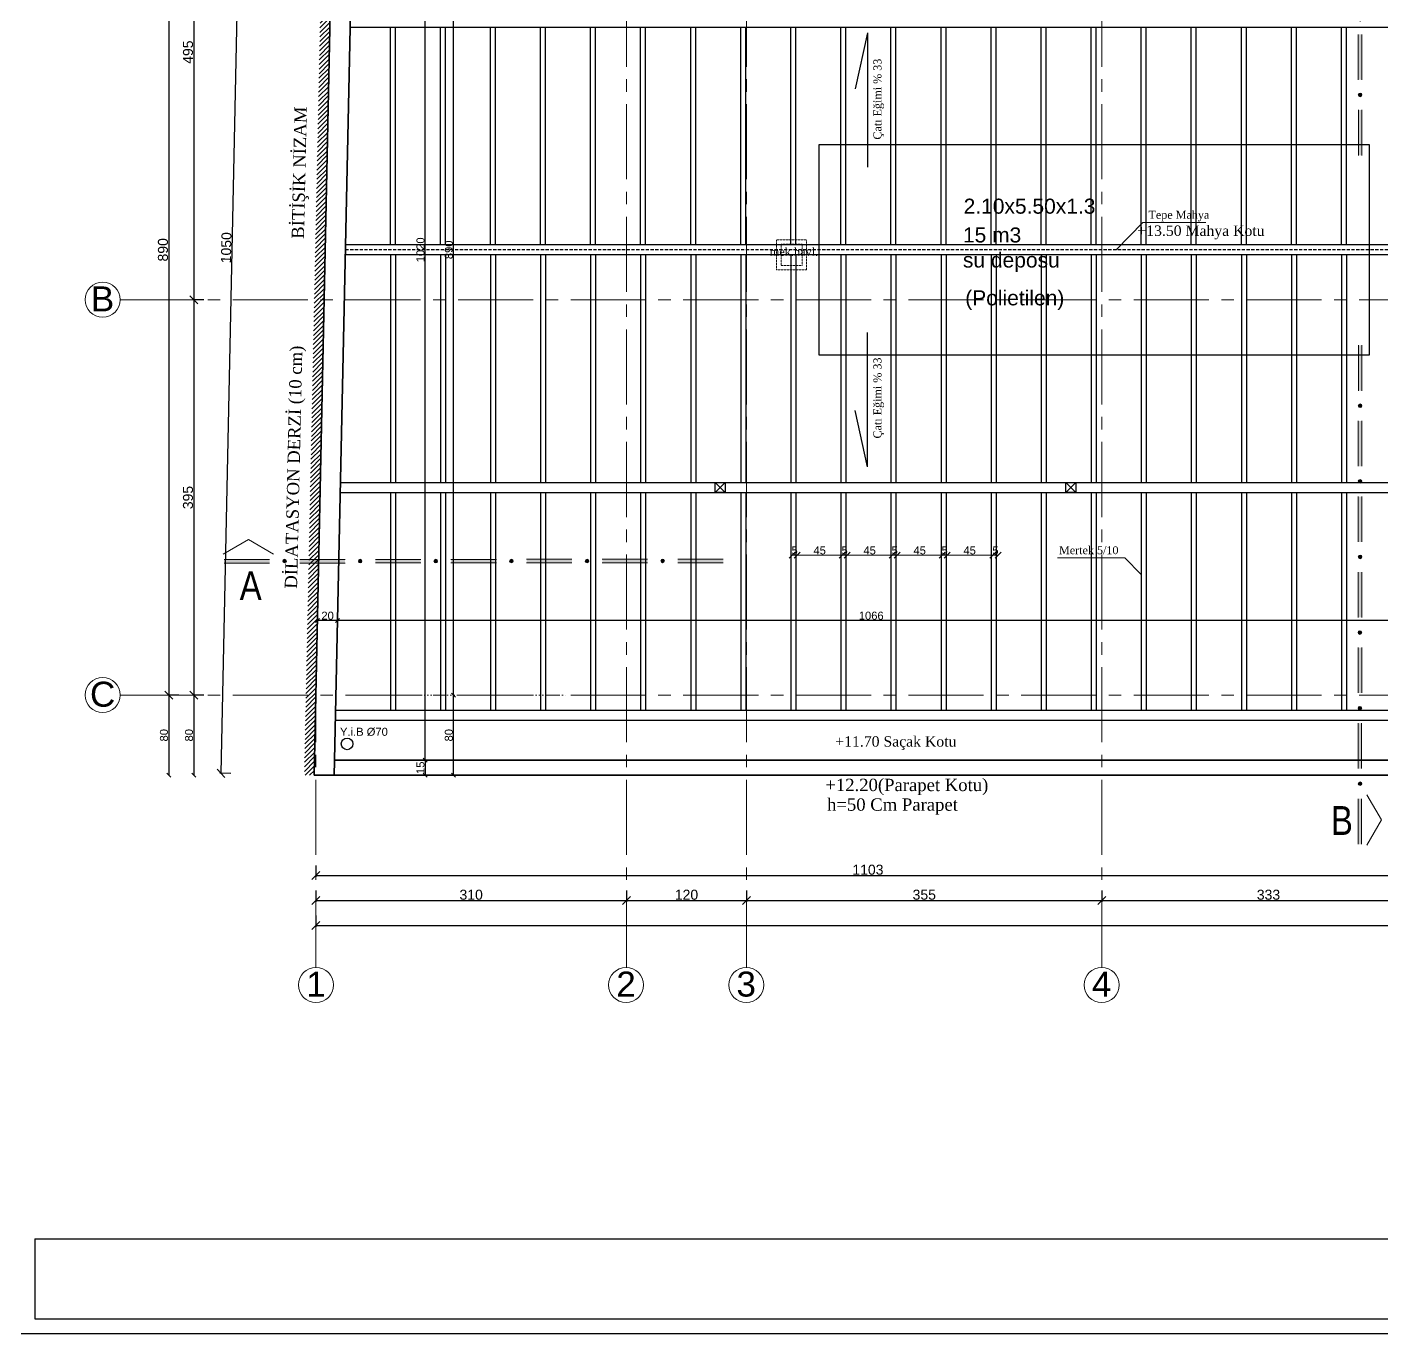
# Model space of a CAD drawing. Header units: centimetres. Extents: x 14449 to 53524, y -19051 to -10746.
# Drawn here: x 36394 to 37747, y -12946 to -11641 of the extents above; entities that cross this region are included whole.
import ezdxf

# ---------------------------------------------------------------- set-up
doc = ezdxf.new("R2010")
doc.units = ezdxf.units.CM
for name, pattern in [('CENTER2', [112.5, 75, -12.5, 12.5, -12.5]), ('DOT2', [3.175, 0, -3.175]), ('HIDDEN', [0.375, 0.25, -0.125]), ('HIDDEN2', [4.7625, 3.175, -1.5875]), ('IZDUSUM1', [20, 7.5, -5, 7.5, 0]), ('SEMBOL1', [260, 200, -15, 30, -15])]:
    doc.linetypes.add(name, pattern=pattern)
for name, color, linetype, lineweight in [('BALKON', 43, 'Continuous', 20), ('KOT_Pen_No__1', 7, 'Continuous', 18), ('P-AKS', 255, 'Continuous', 5), ('P-KİRİŞ', 130, 'DOT2', 5), ('P-ÖLÇÜ DIŞ', 245, 'Continuous', 9), ('P-ÖLÇÜ İÇ', 243, 'Continuous', 0), ('rtm-duv tugla', 22, 'Continuous', 35), ('rtm-izdusum-üst ince', 8, 'IZDUSUM1', 5), ('rtm-mhl-yazı-malzeme', 7, 'Continuous', 13), ('rtm-plan katmanı-03', 233, 'Continuous', 30), ('rtm-plan katmanı-04', 33, 'Continuous', 25), ('rtm-sembol balon baslik', 242, 'Continuous', 20), ('rtm-sembol kesit gör yazı', 7, 'Continuous', 20), ('rtm-sembol kot yazı', 7, 'Continuous', 20), ('rtm-sembol malzeme cizgisi', 242, 'Continuous', 20), ('rtm-sembol ok', 7, 'Continuous', 20), ('rtm-sıva', 252, 'Continuous', 15), ('YG KULLANMA SOĞUK SUYU', 140, 'Continuous', 30), ('YG SOĞUK SU ÇAP', 140, 'Continuous', 25)]:
    doc.layers.add(name, color=color, linetype=linetype, lineweight=lineweight)
doc.styles.add('arial_1_18', font='arial.ttf', dxfattribs={"height": 0.2})
doc.styles.add('BASLIK', font='ARIALN.TTF')
doc.styles.add('GENERATED_STYLE_1', font='arial.ttf')
doc.styles.get("Standard").update_dxf_attribs({"font": 'arial.ttf'})
doc.styles.add('times new roman_1_18', font='times.ttf', dxfattribs={"height": 0.2})
doc.styles.add('VAZ-OLCU', font='times.ttf', dxfattribs={"height": 60})
doc.styles.add('ölçü', font='times.ttf', dxfattribs={"height": 10})
doc.dimstyles.new('DIŞ ÖLÇÜ', dxfattribs={"dimtxt": 10, "dimasz": 8, "dimexe": 1.25, "dimexo": 0.625, "dimtad": 1, "dimdec": 0, "dimtxsty": 'Standard', "dimblk": 'OBLIQUE', "dimcen": 2.5, "dimse1": 1, "dimse2": 1, "dimclrd": 256, "dimclrt": 256, "dimadec": 0, "dimazin": 0, "dimtfac": 1, "dimtdec": 0, "dimtmove": 0, "dimatfit": 3, "dimldrblk": 'OBLIQUE', "dimfxl": 1, "dimarcsym": 0})
doc.dimstyles.new('İÇ ÖLÇÜ', dxfattribs={"dimtxt": 8, "dimasz": 4, "dimexe": 1.25, "dimexo": 0.625, "dimtad": 1, "dimdec": 0, "dimtxsty": 'Standard', "dimblk": 'OBLIQUE', "dimcen": 2.5, "dimse1": 1, "dimse2": 1, "dimclrd": 256, "dimclrt": 256, "dimadec": 0, "dimazin": 0, "dimtfac": 1, "dimtdec": 0, "dimtmove": 1, "dimatfit": 3, "dimldrblk": 'OBLIQUE', "dimfxl": 1, "dimarcsym": 0})

# ---------------------------------------------------------------- blocks, each defined once
blk = doc.blocks.new('YTUJ7U')
at = {"layer": 'P-AKS', "linetype": 'CENTER2'}
blk.add_line((26030.5, -9962.6), (26030.5, -9690.5), dxfattribs=at)
for points in [[(26340.6, -9962.6), (26340.6, -8554.5)], [(26460.6, -9962.6), (26460.6, -8554.5)], [(26815.6, -9962.6), (26815.6, -8554.5)], [(25834.9, -9295.5), (29322.6, -9295.5)], [(25834.9, -9690.5), (29322.6, -9690.5)]]:
    blk.add_lwpolyline(points, dxfattribs=at)
at = {"layer": 'P-AKS', "linetype": 'Continuous'}
for centre in [(25817.4, -9295.5), (25817.4, -9690.5), (26030.5, -9980.1), (26340.3, -9980.1), (26460.3, -9980.1), (26815.3, -9980.1)]:
    blk.add_circle(centre, 17.5, dxfattribs=at)
at = {"layer": 'P-AKS', "linetype": 'Continuous', "style": 'arial_1_18'}
for s, p in [('B', (25805.7, -9307.1)), ('C', (25804.8, -9702.1)), ('1', (26020.8, -9991.8)), ('2', (26330.5, -9991.7)), ('3', (26450.5, -9991.7)), ('4', (26805.5, -9991.7))]:
    blk.add_text(s, height=25, dxfattribs=at).set_placement(p)
blk = doc.blocks.new('KK')
at = {"layer": 'rtm-sembol balon baslik', "linetype": 'SEMBOL1'}
for p in [(41231.3, 7543.2), (41283.8, 7543.2)]:
    blk.add_line(p, (41257.6, 7558.4), dxfattribs=at)
at = {"layer": 'rtm-sembol balon baslik'}
for p, q in [((41279.6, 7537.7), (41232.3, 7537.7)), ((41279.6, 7534), (41232.3, 7534)), ((41358.2, 7537.7), (41311, 7537.7)), ((41358.2, 7534), (41311, 7534)), ((41436.9, 7537.8), (41389.7, 7537.8)), ((41436.9, 7534.1), (41389.7, 7534.1)), ((41515.6, 7537.8), (41468.3, 7537.8)), ((41515.6, 7534.1), (41468.3, 7534.1)), ((41594.2, 7537.9), (41547, 7537.9)), ((41594.2, 7534.3), (41547, 7534.3)), ((41672.9, 7537.9), (41625.7, 7537.9)), ((41672.9, 7534.3), (41625.7, 7534.3)), ((41751.6, 7538.1), (41704.3, 7538.1)), ((41751.6, 7534.4), (41704.3, 7534.4))]:
    blk.add_line(p, q, dxfattribs=at)
at = {"layer": 'rtm-sembol balon baslik', "const_width": 1.9}
for points in [[(41294.3, 7536.1, 1), (41296.2, 7536.1, 1)], [(41373, 7536, 1), (41374.9, 7536, 1)], [(41451.7, 7536, 1), (41453.6, 7536, 1)], [(41530.3, 7536.1, 1), (41532.2, 7536.1, 1)], [(41609, 7536.1, 1), (41610.9, 7536.1, 1)], [(41687.7, 7536.2, 1), (41689.6, 7536.2, 1)]]:
    blk.add_lwpolyline(points, format="xyb", close=True, dxfattribs=at)
at = {"layer": 'rtm-sembol balon baslik'}
for centre in [(41295.3, 7536.1), (41373.9, 7536), (41452.6, 7536), (41531.3, 7536.1), (41610, 7536.1), (41688.6, 7536.2)]:
    blk.add_circle(centre, 1.9, dxfattribs=at)
for points in [[(41232.3, 7537.7), (41232.3, 7534), (41279.6, 7537.7), (41279.6, 7534)], [(41311, 7537.7), (41311, 7534), (41358.2, 7537.7), (41358.2, 7534)], [(41389.7, 7537.8), (41389.7, 7534.1), (41436.9, 7537.8), (41436.9, 7534.1)], [(41468.3, 7537.8), (41468.3, 7534.1), (41515.6, 7537.8), (41515.6, 7534.1)], [(41547, 7537.9), (41547, 7534.3), (41594.2, 7537.9), (41594.2, 7534.3)], [(41625.7, 7537.9), (41625.7, 7534.3), (41672.9, 7537.9), (41672.9, 7534.3)], [(41704.3, 7538.1), (41704.3, 7534.4), (41751.6, 7538.1), (41751.6, 7534.4)]]:
    blk.add_trace(points, dxfattribs=at)
blk = doc.blocks.new('_Oblique')
at = {"color": 0, "linetype": 'ByBlock', "lineweight": -2}
blk.add_line((-0.5, -0.5), (0.5, 0.5), dxfattribs=at)
blk = doc.blocks.new('*D4242')
at = {"layer": 'Defpoints', "color": 0, "transparency": 16777216}
for p in [(36574, -11418.1), (36560, -11913.1), (36574, -11913.1)]:
    blk.add_point(p, dxfattribs=at)
at = {"layer": 'P-ÖLÇÜ DIŞ', "color": 0, "lineweight": -2, "transparency": 16777216}
for p, q in [((36570, -11418.1), (36558.8, -11418.1)), ((36570, -11913.1), (36558.8, -11913.1))]:
    blk.add_line(p, q, dxfattribs=at)
at = {"layer": 'P-ÖLÇÜ DIŞ', "lineweight": -2, "transparency": 16777216}
blk.add_line((36560, -11418.1), (36560, -11913.1), dxfattribs=at)
at = {"layer": 'P-ÖLÇÜ DIŞ', "lineweight": -2, "transparency": 16777216, "xscale": 8, "yscale": 8, "zscale": 8}
for p, rotation in [((36560, -11418.1), 90), ((36560, -11913.1), 270)]:
    blk.add_blockref('_Oblique', p, dxfattribs=dict(at, rotation=rotation))
at = {"layer": 'P-ÖLÇÜ DIŞ', "transparency": 16777216, "insert": (36554.3, -11665.6), "char_height": 10, "attachment_point": 5, "rotation": 90}
blk.add_mtext('495', dxfattribs=at)
blk = doc.blocks.new('*D4243')
at = {"layer": 'Defpoints', "color": 0, "transparency": 16777216}
for p in [(36574, -11913.1), (36560, -12308.1), (36573.7, -12308.1)]:
    blk.add_point(p, dxfattribs=at)
at = {"layer": 'P-ÖLÇÜ DIŞ', "color": 0, "lineweight": -2, "transparency": 16777216}
for p, q in [((36570, -11913.1), (36558.8, -11913.1)), ((36570, -12308.1), (36558.8, -12308.1))]:
    blk.add_line(p, q, dxfattribs=at)
at = {"layer": 'P-ÖLÇÜ DIŞ', "lineweight": -2, "transparency": 16777216}
blk.add_line((36560, -11913.1), (36560, -12308.1), dxfattribs=at)
at = {"layer": 'P-ÖLÇÜ DIŞ', "lineweight": -2, "transparency": 16777216, "xscale": 8, "yscale": 8, "zscale": 8}
for p, rotation in [((36560, -11913.1), 90), ((36560, -12308.1), 270)]:
    blk.add_blockref('_Oblique', p, dxfattribs=dict(at, rotation=rotation))
at = {"layer": 'P-ÖLÇÜ DIŞ', "transparency": 16777216, "insert": (36554.3, -12110.6), "char_height": 10, "attachment_point": 5, "rotation": 90}
blk.add_mtext('395', dxfattribs=at)
blk = doc.blocks.new('*D4244')
at = {"layer": 'Defpoints', "color": 0, "transparency": 16777216}
for p in [(36549, -11418.1), (36535, -12308.1), (36549, -12308.1)]:
    blk.add_point(p, dxfattribs=at)
at = {"layer": 'P-ÖLÇÜ DIŞ', "color": 0, "lineweight": -2, "transparency": 16777216}
for p, q in [((36545, -11418.1), (36533.8, -11418.1)), ((36545, -12308.1), (36533.8, -12308.1))]:
    blk.add_line(p, q, dxfattribs=at)
at = {"layer": 'P-ÖLÇÜ DIŞ', "lineweight": -2, "transparency": 16777216}
blk.add_line((36535, -11418.1), (36535, -12308.1), dxfattribs=at)
at = {"layer": 'P-ÖLÇÜ DIŞ', "lineweight": -2, "transparency": 16777216, "xscale": 8, "yscale": 8, "zscale": 8}
for p, rotation in [((36535, -11418.1), 90), ((36535, -12308.1), 270)]:
    blk.add_blockref('_Oblique', p, dxfattribs=dict(at, rotation=rotation))
at = {"layer": 'P-ÖLÇÜ DIŞ', "transparency": 16777216, "insert": (36529.3, -11863.1), "char_height": 10, "attachment_point": 5, "rotation": 90}
blk.add_mtext('890', dxfattribs=at)
blk = doc.blocks.new('*D4245')
at = {"layer": 'Defpoints', "color": 0, "transparency": 16777216}
for p in [(36629.8, -11336.5), (36587.2, -12386.1), (36607.7, -12386.5)]:
    blk.add_point(p, dxfattribs=at)
at = {"layer": 'P-ÖLÇÜ DIŞ', "lineweight": -2, "transparency": 16777216}
blk.add_line((36609.3, -11336.1), (36587.2, -12386.1), dxfattribs=at)
at = {"layer": 'P-ÖLÇÜ DIŞ', "color": 0, "lineweight": -2, "transparency": 16777216}
for p, q in [((36619.3, -11336.3), (36608.1, -11336.1)), ((36597.2, -12386.3), (36586, -12386.1))]:
    blk.add_line(p, q, dxfattribs=at)
at = {"layer": 'P-ÖLÇÜ DIŞ', "lineweight": -2, "transparency": 16777216, "xscale": 8, "yscale": 8, "zscale": 8}
for p, rotation in [((36609.3, -11336.1), 88.79488001630551), ((36587.2, -12386.1), 268.7948800163055)]:
    blk.add_blockref('_Oblique', p, dxfattribs=dict(at, rotation=rotation))
at = {"layer": 'P-ÖLÇÜ DIŞ', "transparency": 16777216, "insert": (36592.5, -11861), "char_height": 10, "attachment_point": 5, "rotation": 88.7949}
blk.add_mtext('1050', dxfattribs=at)
blk = doc.blocks.new('*D4260')
at = {"layer": 'Defpoints', "color": 0, "transparency": 16777216}
for p in [(36682.1, -12501), (36992.2, -12501), (36992.2, -12513.2)]:
    blk.add_point(p, dxfattribs=at)
at = {"layer": 'P-ÖLÇÜ DIŞ', "color": 0, "lineweight": -2, "transparency": 16777216}
for p, q in [((36682.1, -12503.2), (36682.1, -12514.5)), ((36992.2, -12503.2), (36992.2, -12514.5))]:
    blk.add_line(p, q, dxfattribs=at)
at = {"layer": 'P-ÖLÇÜ DIŞ', "lineweight": -2, "transparency": 16777216}
blk.add_line((36682.1, -12513.2), (36992.2, -12513.2), dxfattribs=at)
at = {"layer": 'P-ÖLÇÜ DIŞ', "lineweight": -2, "transparency": 16777216, "xscale": 8, "yscale": 8, "zscale": 8, "rotation": 180}
blk.add_blockref('_Oblique', (36682.1, -12513.2), dxfattribs=at)
at = {"layer": 'P-ÖLÇÜ DIŞ', "lineweight": -2, "transparency": 16777216, "xscale": 8, "yscale": 8, "zscale": 8}
blk.add_blockref('_Oblique', (36992.2, -12513.2), dxfattribs=at)
at = {"layer": 'P-ÖLÇÜ DIŞ', "transparency": 16777216, "insert": (36837.1, -12507.5), "char_height": 10, "attachment_point": 5}
blk.add_mtext('310', dxfattribs=at)
blk = doc.blocks.new('*D4261')
at = {"layer": 'Defpoints', "color": 0, "transparency": 16777216}
for p in [(36682.1, -12526), (39768.7, -12526), (39768.7, -12538.2)]:
    blk.add_point(p, dxfattribs=at)
at = {"layer": 'P-ÖLÇÜ DIŞ', "color": 0, "lineweight": -2, "transparency": 16777216}
for p, q in [((36682.1, -12528.2), (36682.1, -12539.5)), ((39768.7, -12528.2), (39768.7, -12539.5))]:
    blk.add_line(p, q, dxfattribs=at)
at = {"layer": 'P-ÖLÇÜ DIŞ', "lineweight": -2, "transparency": 16777216}
blk.add_line((36682.1, -12538.2), (39768.7, -12538.2), dxfattribs=at)
at = {"layer": 'P-ÖLÇÜ DIŞ', "lineweight": -2, "transparency": 16777216, "xscale": 8, "yscale": 8, "zscale": 8, "rotation": 180}
blk.add_blockref('_Oblique', (36682.1, -12538.2), dxfattribs=at)
at = {"layer": 'P-ÖLÇÜ DIŞ', "lineweight": -2, "transparency": 16777216, "xscale": 8, "yscale": 8, "zscale": 8}
blk.add_blockref('_Oblique', (39768.7, -12538.2), dxfattribs=at)
at = {"layer": 'P-ÖLÇÜ DIŞ', "transparency": 16777216, "insert": (38225.4, -12532.5), "char_height": 10, "attachment_point": 5}
blk.add_mtext('3087', dxfattribs=at)
blk = doc.blocks.new('*D4262')
at = {"layer": 'Defpoints', "color": 0, "transparency": 16777216}
for p in [(36992.2, -12501), (37112.2, -12501), (37112.2, -12513.2)]:
    blk.add_point(p, dxfattribs=at)
at = {"layer": 'P-ÖLÇÜ DIŞ', "color": 0, "lineweight": -2, "transparency": 16777216}
for p, q in [((36992.2, -12503.2), (36992.2, -12514.5)), ((37112.2, -12503.2), (37112.2, -12514.5))]:
    blk.add_line(p, q, dxfattribs=at)
at = {"layer": 'P-ÖLÇÜ DIŞ', "lineweight": -2, "transparency": 16777216}
blk.add_line((36992.2, -12513.2), (37112.2, -12513.2), dxfattribs=at)
at = {"layer": 'P-ÖLÇÜ DIŞ', "lineweight": -2, "transparency": 16777216, "xscale": 8, "yscale": 8, "zscale": 8, "rotation": 180}
blk.add_blockref('_Oblique', (36992.2, -12513.2), dxfattribs=at)
at = {"layer": 'P-ÖLÇÜ DIŞ', "lineweight": -2, "transparency": 16777216, "xscale": 8, "yscale": 8, "zscale": 8}
blk.add_blockref('_Oblique', (37112.2, -12513.2), dxfattribs=at)
at = {"layer": 'P-ÖLÇÜ DIŞ', "transparency": 16777216, "insert": (37052.2, -12507.5), "char_height": 10, "attachment_point": 5}
blk.add_mtext('120', dxfattribs=at)
blk = doc.blocks.new('*D4263')
at = {"layer": 'Defpoints', "color": 0, "transparency": 16777216}
for p in [(37112.2, -12501), (37467.2, -12499), (37467.2, -12513.2)]:
    blk.add_point(p, dxfattribs=at)
at = {"layer": 'P-ÖLÇÜ DIŞ', "color": 0, "lineweight": -2, "transparency": 16777216}
for p, q in [((37112.2, -12503.2), (37112.2, -12514.5)), ((37467.2, -12503.2), (37467.2, -12514.5))]:
    blk.add_line(p, q, dxfattribs=at)
at = {"layer": 'P-ÖLÇÜ DIŞ', "lineweight": -2, "transparency": 16777216}
blk.add_line((37112.2, -12513.2), (37467.2, -12513.2), dxfattribs=at)
at = {"layer": 'P-ÖLÇÜ DIŞ', "lineweight": -2, "transparency": 16777216, "xscale": 8, "yscale": 8, "zscale": 8, "rotation": 180}
blk.add_blockref('_Oblique', (37112.2, -12513.2), dxfattribs=at)
at = {"layer": 'P-ÖLÇÜ DIŞ', "lineweight": -2, "transparency": 16777216, "xscale": 8, "yscale": 8, "zscale": 8}
blk.add_blockref('_Oblique', (37467.2, -12513.2), dxfattribs=at)
at = {"layer": 'P-ÖLÇÜ DIŞ', "transparency": 16777216, "insert": (37289.7, -12507.5), "char_height": 10, "attachment_point": 5}
blk.add_mtext('355', dxfattribs=at)
blk = doc.blocks.new('*D4264')
at = {"layer": 'Defpoints', "color": 0, "transparency": 16777216}
for p in [(37467.2, -12499), (37799.7, -12502), (37799.7, -12513.2)]:
    blk.add_point(p, dxfattribs=at)
at = {"layer": 'P-ÖLÇÜ DIŞ', "color": 0, "lineweight": -2, "transparency": 16777216}
for p, q in [((37467.2, -12503.2), (37467.2, -12514.5)), ((37799.7, -12503.2), (37799.7, -12514.5))]:
    blk.add_line(p, q, dxfattribs=at)
at = {"layer": 'P-ÖLÇÜ DIŞ', "lineweight": -2, "transparency": 16777216}
blk.add_line((37467.2, -12513.2), (37799.7, -12513.2), dxfattribs=at)
at = {"layer": 'P-ÖLÇÜ DIŞ', "lineweight": -2, "transparency": 16777216, "xscale": 8, "yscale": 8, "zscale": 8, "rotation": 180}
blk.add_blockref('_Oblique', (37467.2, -12513.2), dxfattribs=at)
at = {"layer": 'P-ÖLÇÜ DIŞ', "lineweight": -2, "transparency": 16777216, "xscale": 8, "yscale": 8, "zscale": 8}
blk.add_blockref('_Oblique', (37799.7, -12513.2), dxfattribs=at)
at = {"layer": 'P-ÖLÇÜ DIŞ', "transparency": 16777216, "insert": (37633.5, -12507.5), "char_height": 10, "attachment_point": 5}
blk.add_mtext('333', dxfattribs=at)
blk = doc.blocks.new('*D4273')
at = {"layer": 'Defpoints', "color": 0, "lineweight": 30, "transparency": 16777216}
for p in [(37784.7, -12388.1), (36682.1, -12476), (37784.7, -12488.2)]:
    blk.add_point(p, dxfattribs=at)
at = {"layer": 'P-ÖLÇÜ DIŞ', "color": 0, "lineweight": -2, "transparency": 16777216}
for p, q in [((36682.1, -12478.2), (36682.1, -12489.5)), ((37784.7, -12478.2), (37784.7, -12489.5))]:
    blk.add_line(p, q, dxfattribs=at)
at = {"layer": 'P-ÖLÇÜ DIŞ', "lineweight": -2, "transparency": 16777216}
blk.add_line((36682.1, -12488.2), (37784.7, -12488.2), dxfattribs=at)
at = {"layer": 'P-ÖLÇÜ DIŞ', "lineweight": -2, "transparency": 16777216, "xscale": 8, "yscale": 8, "zscale": 8, "rotation": 180}
blk.add_blockref('_Oblique', (36682.1, -12488.2), dxfattribs=at)
at = {"layer": 'P-ÖLÇÜ DIŞ', "lineweight": -2, "transparency": 16777216, "xscale": 8, "yscale": 8, "zscale": 8}
blk.add_blockref('_Oblique', (37784.7, -12488.2), dxfattribs=at)
at = {"layer": 'P-ÖLÇÜ DIŞ', "transparency": 16777216, "insert": (37233.4, -12482.5), "char_height": 10, "attachment_point": 5}
blk.add_mtext('1103', dxfattribs=at)
blk = doc.blocks.new('*D4280')
at = {"layer": 'Defpoints', "color": 0, "lineweight": 30, "transparency": 16777216}
for p in [(36573.7, -12308.1), (36560, -12388.1), (36573.5, -12388.1)]:
    blk.add_point(p, dxfattribs=at)
at = {"layer": 'P-ÖLÇÜ İÇ', "lineweight": -2, "transparency": 16777216}
blk.add_line((36560, -12308.1), (36560, -12388.1), dxfattribs=at)
at = {"layer": 'P-ÖLÇÜ İÇ', "lineweight": -2, "transparency": 16777216, "xscale": 4, "yscale": 4, "zscale": 4}
for p, rotation in [((36560, -12308.1), 90), ((36560, -12388.1), 270)]:
    blk.add_blockref('_Oblique', p, dxfattribs=dict(at, rotation=rotation))
at = {"layer": 'P-ÖLÇÜ İÇ', "transparency": 16777216, "insert": (36555.3, -12348.1), "char_height": 8, "attachment_point": 5, "rotation": 90}
blk.add_mtext('80', dxfattribs=at)
blk = doc.blocks.new('*D4281')
at = {"layer": 'Defpoints', "color": 0, "lineweight": 30, "transparency": 16777216}
for p in [(36548.7, -12308.1), (36535, -12388.1), (36548.5, -12388.1)]:
    blk.add_point(p, dxfattribs=at)
at = {"layer": 'P-ÖLÇÜ İÇ', "lineweight": -2, "transparency": 16777216}
blk.add_line((36535, -12308.1), (36535, -12388.1), dxfattribs=at)
at = {"layer": 'P-ÖLÇÜ İÇ', "lineweight": -2, "transparency": 16777216, "xscale": 4, "yscale": 4, "zscale": 4}
for p, rotation in [((36535, -12308.1), 90), ((36535, -12388.1), 270)]:
    blk.add_blockref('_Oblique', p, dxfattribs=dict(at, rotation=rotation))
at = {"layer": 'P-ÖLÇÜ İÇ', "transparency": 16777216, "insert": (36530.3, -12348.1), "char_height": 8, "attachment_point": 5, "rotation": 90}
blk.add_mtext('80', dxfattribs=at)
blk = doc.blocks.new('*D4651')
at = {"layer": 'Defpoints', "color": 0, "lineweight": 30, "transparency": 16777216}
for p in [(36791.2, -12373.1), (36791.2, -12388.1), (36791.2, -12388.1)]:
    blk.add_point(p, dxfattribs=at)
at = {"layer": 'P-ÖLÇÜ İÇ', "lineweight": -2, "transparency": 16777216}
blk.add_line((36791.2, -12373.1), (36791.2, -12388.1), dxfattribs=at)
at = {"layer": 'P-ÖLÇÜ İÇ', "lineweight": -2, "transparency": 16777216, "xscale": 4, "yscale": 4, "zscale": 4}
for p, rotation in [((36791.2, -12373.1), 90), ((36791.2, -12388.1), 270)]:
    blk.add_blockref('_Oblique', p, dxfattribs=dict(at, rotation=rotation))
at = {"layer": 'P-ÖLÇÜ İÇ', "transparency": 16777216, "insert": (36786.5, -12380.6), "char_height": 8, "attachment_point": 5, "rotation": 90}
blk.add_mtext('15', dxfattribs=at)
blk = doc.blocks.new('*D4652')
at = {"layer": 'Defpoints', "color": 0, "lineweight": 30, "transparency": 16777216}
for p in [(36819.5, -12308.1), (36819.5, -12308.1), (36819.5, -12388.1)]:
    blk.add_point(p, dxfattribs=at)
at = {"layer": 'P-ÖLÇÜ İÇ', "lineweight": -2, "transparency": 16777216}
blk.add_line((36819.5, -12388.1), (36819.5, -12308.1), dxfattribs=at)
at = {"layer": 'P-ÖLÇÜ İÇ', "lineweight": -2, "transparency": 16777216, "xscale": 4, "yscale": 4, "zscale": 4}
for p, rotation in [((36819.5, -12308.1), 90), ((36819.5, -12388.1), 270)]:
    blk.add_blockref('_Oblique', p, dxfattribs=dict(at, rotation=rotation))
at = {"layer": 'P-ÖLÇÜ İÇ', "transparency": 16777216, "insert": (36814.8, -12348.1), "char_height": 8, "attachment_point": 5, "rotation": 90}
blk.add_mtext('80', dxfattribs=at)
blk = doc.blocks.new('*D4653')
at = {"layer": 'Defpoints', "color": 0, "lineweight": 30, "transparency": 16777216}
for p in [(36819.5, -11418.1), (36819.5, -11418.1), (36819.5, -12308.1)]:
    blk.add_point(p, dxfattribs=at)
at = {"layer": 'P-ÖLÇÜ İÇ', "lineweight": -2, "transparency": 16777216}
blk.add_line((36819.5, -12308.1), (36819.5, -11418.1), dxfattribs=at)
at = {"layer": 'P-ÖLÇÜ İÇ', "lineweight": -2, "transparency": 16777216, "xscale": 4, "yscale": 4, "zscale": 4}
for p, rotation in [((36819.5, -11418.1), 90), ((36819.5, -12308.1), 270)]:
    blk.add_blockref('_Oblique', p, dxfattribs=dict(at, rotation=rotation))
at = {"layer": 'P-ÖLÇÜ İÇ', "transparency": 16777216, "insert": (36814.8, -11863.1), "char_height": 8, "attachment_point": 5, "rotation": 90}
blk.add_mtext('890', dxfattribs=at)
blk = doc.blocks.new('*D4658')
at = {"layer": 'Defpoints', "color": 0, "lineweight": 30, "transparency": 16777216}
for p in [(36703.7, -12231.8), (36703.7, -12233.4), (37769.7, -12233.4)]:
    blk.add_point(p, dxfattribs=at)
at = {"layer": 'P-ÖLÇÜ İÇ', "lineweight": -2, "transparency": 16777216}
blk.add_line((37769.7, -12233.4), (36703.7, -12233.4), dxfattribs=at)
at = {"layer": 'P-ÖLÇÜ İÇ', "lineweight": -2, "transparency": 16777216, "xscale": 4, "yscale": 4, "zscale": 4, "rotation": 180}
blk.add_blockref('_Oblique', (36703.7, -12233.4), dxfattribs=at)
at = {"layer": 'P-ÖLÇÜ İÇ', "lineweight": -2, "transparency": 16777216, "xscale": 4, "yscale": 4, "zscale": 4}
blk.add_blockref('_Oblique', (37769.7, -12233.4), dxfattribs=at)
at = {"layer": 'P-ÖLÇÜ İÇ', "transparency": 16777216, "insert": (37236.7, -12228.7), "char_height": 8, "attachment_point": 5}
blk.add_mtext('1066', dxfattribs=at)
blk = doc.blocks.new('*D4659')
at = {"layer": 'Defpoints', "color": 0, "lineweight": 30, "transparency": 16777216}
for p in [(36703.7, -12231.8), (36683.6, -12233.4), (36683.6, -12233.7)]:
    blk.add_point(p, dxfattribs=at)
at = {"layer": 'P-ÖLÇÜ İÇ', "lineweight": -2, "transparency": 16777216}
blk.add_line((36703.7, -12233.4), (36683.6, -12233.4), dxfattribs=at)
at = {"layer": 'P-ÖLÇÜ İÇ', "lineweight": -2, "transparency": 16777216, "xscale": 4, "yscale": 4, "zscale": 4, "rotation": 180}
blk.add_blockref('_Oblique', (36683.6, -12233.4), dxfattribs=at)
at = {"layer": 'P-ÖLÇÜ İÇ', "lineweight": -2, "transparency": 16777216, "xscale": 4, "yscale": 4, "zscale": 4}
blk.add_blockref('_Oblique', (36703.7, -12233.4), dxfattribs=at)
at = {"layer": 'P-ÖLÇÜ İÇ', "transparency": 16777216, "insert": (36693.7, -12228.7), "char_height": 8, "attachment_point": 5}
blk.add_mtext('20', dxfattribs=at)
blk = doc.blocks.new('*D4927')
at = {"layer": 'Defpoints', "color": 0, "lineweight": 30, "transparency": 16777216}
for p in [(36791.2, -11353.1), (36791.2, -11353.1), (36791.2, -12373.1)]:
    blk.add_point(p, dxfattribs=at)
at = {"layer": 'P-ÖLÇÜ İÇ', "lineweight": -2, "transparency": 16777216}
blk.add_line((36791.2, -12373.1), (36791.2, -11353.1), dxfattribs=at)
at = {"layer": 'P-ÖLÇÜ İÇ', "lineweight": -2, "transparency": 16777216, "xscale": 4, "yscale": 4, "zscale": 4}
for p, rotation in [((36791.2, -11353.1), 90), ((36791.2, -12373.1), 270)]:
    blk.add_blockref('_Oblique', p, dxfattribs=dict(at, rotation=rotation))
at = {"layer": 'P-ÖLÇÜ İÇ', "transparency": 16777216, "insert": (36786.5, -11863.1), "char_height": 8, "attachment_point": 5, "rotation": 90}
blk.add_mtext('1020', dxfattribs=at)
blk = doc.blocks.new('dikme.')
at = {"layer": 'rtm-plan katmanı-03'}
for p, q in [((25297.5, 7661.1), (25307.5, 7671.1)), ((25307.5, 7661.1), (25297.5, 7671.1))]:
    blk.add_line(p, q, dxfattribs=at)
blk.add_lwpolyline([(25307.5, 7671.1), (25307.5, 7661.1), (25297.5, 7661.1), (25297.5, 7671.1), (25307.5, 7671.1)], dxfattribs=at)

msp = doc.modelspace()

# ---------------------------------------------------------------- hatches: boundary and pattern name
at = {"layer": 'rtm-sıva'}
h = msp.add_hatch(dxfattribs=at)
h.set_pattern_fill('ANSI31', color=256)
h.set_pattern_definition([(45, (5833.6176, -2131.9978), (-2.24506403, 2.24506403), [])])
h.paths.add_polyline_path([(36702.5, -11338.1), (36692.5, -11337.7), (36670.4, -12388.1), (36680.4, -12388.1)])

# ---------------------------------------------------------------- linework, layer by layer
at = {"color": 2, "lineweight": 25}
for p, q in [((36401.3, -12851.2), (40053.4, -12851.2)), ((36401.3, -12851.2), (36401.3, -12931.2)), ((36401.3, -12931.2), (40053.4, -12931.2))]:
    msp.add_line(p, q, dxfattribs=at)
at = {"color": 3}
msp.add_lwpolyline([(37184.3, -11758.1), (37184.3, -11968.1), (37734.3, -11968.1), (37734.3, -11758.1)], close=True, dxfattribs=at)
at = {"color": 2, "lineweight": 25}
msp.add_lwpolyline([(53524.4, -12946.2), (16573.4, -12946.2)], dxfattribs=at)
at = {"layer": 'BALKON', "linetype": 'HIDDEN'}
msp.add_lwpolyline([(37142.2, -11853.1), (37142.2, -11883.1), (37172.2, -11883.1), (37172.2, -11853.1), (37142.2, -11853.1)], dxfattribs=at)
msp.add_lwpolyline([(37146.7, -11857.6), (37146.7, -11878.6), (37167.7, -11878.6), (37167.7, -11857.6)], close=True, dxfattribs=at)
at = {"layer": 'P-KİRİŞ'}
msp.add_lwpolyline([(36712.1, -12308.1), (36932.2, -12308.1)], dxfattribs=at)
at = {"layer": 'P-ÖLÇÜ İÇ', "color": 7}
for p, q in [((37157.6, -12168.2), (37162.7, -12168.2)), ((37162.7, -12168.2), (37207.6, -12168.2)), ((37207.6, -12168.2), (37212.7, -12168.2)), ((37212.7, -12168.2), (37257.5, -12168.2)), ((37257.5, -12168.2), (37262.6, -12168.2)), ((37262.6, -12168.2), (37307.5, -12168.2)), ((37307.5, -12168.2), (37312.6, -12168.2)), ((37312.6, -12168.2), (37358.3, -12168.2)), ((37358.3, -12168.2), (37363.4, -12168.2))]:
    msp.add_line(p, q, dxfattribs=at)
at = {"layer": 'rtm-duv tugla'}
for p, q in [((36702.5, -11338.1), (36680.4, -12388.1)), ((36722.5, -11338.1), (36700.4, -12388.5)), ((36700.7, -12373.1), (37769.7, -12373.1)), ((36680.4, -12388.1), (37784.7, -12388.1))]:
    msp.add_line(p, q, dxfattribs=at)
at = {"layer": 'rtm-plan katmanı-03'}
for p, q in [((39757.9, -11858.1), (36711.4, -11858.1)), ((39757.9, -11868.1), (36711.4, -11868.1))]:
    msp.add_line(p, q, dxfattribs=at)
at = {"layer": 'rtm-plan katmanı-03', "linetype": 'HIDDEN2'}
msp.add_line((39757.9, -11863.1), (36711.4, -11863.1), dxfattribs=at)
at = {"layer": 'rtm-plan katmanı-03'}
for points in [[(36716.1, -11640.6), (39762.6, -11640.6)], [(36706.6, -12095.6), (37769.7, -12095.6)], [(36706.3, -12105.6), (37769.7, -12105.6)], [(36701.8, -12323.1), (37769.7, -12323.1)], [(36701.6, -12333.1), (37769.7, -12333.1)]]:
    msp.add_lwpolyline(points, dxfattribs=at)
at = {"layer": 'rtm-plan katmanı-04'}
for p, q in [((36756.4, -11858.1), (36756.4, -11640.6)), ((36761.4, -11858.1), (36761.4, -11640.6)), ((36806.4, -11858.1), (36806.4, -11640.6)), ((36811.4, -11858.1), (36811.4, -11640.6)), ((36856.4, -11858.1), (36856.4, -11640.6)), ((36861.4, -11858.1), (36861.4, -11640.6)), ((36906.4, -11858.1), (36906.4, -11640.6)), ((36911.4, -11858.1), (36911.4, -11640.6)), ((36956.4, -11858.1), (36956.4, -11640.6)), ((36961.4, -11858.1), (36961.4, -11640.6)), ((37006.4, -11858.1), (37006.4, -11640.6)), ((37011.4, -11858.1), (37011.4, -11640.6)), ((37056.4, -11858.1), (37056.4, -11640.6)), ((37061.4, -11858.1), (37061.4, -11640.6)), ((37106.4, -11858.1), (37106.4, -11640.6)), ((37111.4, -11858.1), (37111.4, -11640.6)), ((37156.4, -11858.1), (37156.4, -11640.6)), ((37161.4, -11858.1), (37161.4, -11640.6)), ((37206.4, -11858.1), (37206.4, -11640.6)), ((37211.4, -11858.1), (37211.4, -11640.6)), ((37256.4, -11858.1), (37256.4, -11640.6)), ((37261.4, -11858.1), (37261.4, -11640.6)), ((37306.4, -11858.1), (37306.4, -11640.6)), ((37311.4, -11858.1), (37311.4, -11640.6)), ((37356.4, -11858.1), (37356.4, -11640.6)), ((37361.4, -11858.1), (37361.4, -11640.6)), ((37406.4, -11858.1), (37406.4, -11640.6)), ((37411.4, -11858.1), (37411.4, -11640.6)), ((37456.4, -11858.1), (37456.4, -11640.6)), ((37461.4, -11858.1), (37461.4, -11640.6)), ((37506.4, -11858.1), (37506.4, -11640.6)), ((37511.4, -11858.1), (37511.4, -11640.6)), ((37556.4, -11858.1), (37556.4, -11640.6)), ((37561.4, -11858.1), (37561.4, -11640.6)), ((37606.4, -11858.1), (37606.4, -11640.6)), ((37611.4, -11858.1), (37611.4, -11640.6)), ((37656.4, -11858.1), (37656.4, -11640.6)), ((37661.4, -11858.1), (37661.4, -11640.6)), ((37706.4, -11858.1), (37706.4, -11640.6)), ((37711.4, -11858.1), (37711.4, -11640.6)), ((36756.4, -11868.1), (36756.4, -12095.6)), ((36761.4, -11868.1), (36761.4, -12095.6)), ((36806.4, -11868.1), (36806.4, -12095.6)), ((36811.4, -11868.1), (36811.4, -12095.6)), ((36856.4, -11868.1), (36856.4, -12095.6)), ((36861.4, -11868.1), (36861.4, -12095.6)), ((36906.4, -11868.1), (36906.4, -12095.6)), ((36911.4, -11868.1), (36911.4, -12095.6)), ((36956.4, -11868.1), (36956.4, -12095.6)), ((36961.4, -11868.1), (36961.4, -12095.6)), ((37006.4, -11868.1), (37006.4, -12095.6)), ((37011.4, -11868.1), (37011.4, -12095.6)), ((37056.4, -11868.1), (37056.4, -12095.6)), ((37061.4, -11868.1), (37061.4, -12095.6)), ((37106.4, -11868.1), (37106.4, -12095.6)), ((37111.4, -11868.1), (37111.4, -12095.6)), ((37156.4, -11868.1), (37156.4, -12095.6)), ((37161.4, -11868.1), (37161.4, -12095.6)), ((37206.4, -11868.1), (37206.4, -12095.6)), ((37211.4, -11868.1), (37211.4, -12095.6)), ((37256.4, -11868.1), (37256.4, -12095.6)), ((37261.4, -11868.1), (37261.4, -12095.6)), ((37306.4, -11868.1), (37306.4, -12095.6)), ((37311.4, -11868.1), (37311.4, -12095.6)), ((37356.4, -11868.1), (37356.4, -12095.6)), ((37361.4, -11868.1), (37361.4, -12095.6)), ((37406.4, -11868.1), (37406.4, -12095.6)), ((37411.4, -11868.1), (37411.4, -12095.6)), ((37456.4, -11868.1), (37456.4, -12095.6)), ((37461.4, -11868.1), (37461.4, -12095.6)), ((37506.4, -11868.1), (37506.4, -12095.6)), ((37511.4, -11868.1), (37511.4, -12095.6)), ((37556.4, -11868.1), (37556.4, -12095.6)), ((37561.4, -11868.1), (37561.4, -12095.6)), ((37606.4, -11868.1), (37606.4, -12095.6)), ((37611.4, -11868.1), (37611.4, -12095.6)), ((37656.4, -11868.1), (37656.4, -12095.6)), ((37661.4, -11868.1), (37661.4, -12095.6)), ((37706.4, -11868.1), (37706.4, -12095.6)), ((37711.4, -11868.1), (37711.4, -12095.6)), ((36756.4, -12105.6), (36756.4, -12323.1)), ((36761.4, -12105.6), (36761.4, -12323.1)), ((36806.4, -12105.6), (36806.4, -12323.1)), ((36811.4, -12105.6), (36811.4, -12323.1)), ((36856.4, -12105.6), (36856.4, -12323.1)), ((36861.4, -12105.6), (36861.4, -12323.1)), ((36906.4, -12105.6), (36906.4, -12323.1)), ((36911.4, -12105.6), (36911.4, -12323.1)), ((36956.4, -12105.6), (36956.4, -12323.1)), ((36961.4, -12105.6), (36961.4, -12323.1)), ((37006.4, -12105.6), (37006.4, -12323.1)), ((37011.4, -12105.6), (37011.4, -12323.1)), ((37056.4, -12105.6), (37056.4, -12323.1)), ((37061.4, -12105.6), (37061.4, -12323.1)), ((37106.4, -12105.6), (37106.4, -12323.1)), ((37111.4, -12105.6), (37111.4, -12323.1)), ((37156.4, -12105.6), (37156.4, -12323.1)), ((37161.4, -12105.6), (37161.4, -12323.1)), ((37206.4, -12105.6), (37206.4, -12323.1)), ((37211.4, -12105.6), (37211.4, -12323.1)), ((37256.4, -12105.6), (37256.4, -12323.1)), ((37261.4, -12105.6), (37261.4, -12323.1)), ((37306.4, -12105.6), (37306.4, -12323.1)), ((37311.4, -12105.6), (37311.4, -12323.1)), ((37356.4, -12105.6), (37356.4, -12323.1)), ((37361.4, -12105.6), (37361.4, -12323.1)), ((37406.4, -12105.6), (37406.4, -12323.1)), ((37411.4, -12105.6), (37411.4, -12323.1)), ((37456.4, -12105.6), (37456.4, -12323.1)), ((37461.4, -12105.6), (37461.4, -12323.1)), ((37506.4, -12105.6), (37506.4, -12323.1)), ((37511.4, -12105.6), (37511.4, -12323.1)), ((37556.4, -12105.6), (37556.4, -12323.1)), ((37561.4, -12105.6), (37561.4, -12323.1)), ((37606.4, -12105.6), (37606.4, -12323.1)), ((37611.4, -12105.6), (37611.4, -12323.1)), ((37656.4, -12105.6), (37656.4, -12323.1)), ((37661.4, -12105.6), (37661.4, -12323.1)), ((37706.4, -12105.6), (37706.4, -12323.1)), ((37711.4, -12105.6), (37711.4, -12323.1))]:
    msp.add_line(p, q, dxfattribs=at)
at = {"layer": 'rtm-sembol malzeme cizgisi'}
for points in [[(37481.5, -11863.1), (37508, -11835.7), (37570.9, -11835.7)], [(37506.4, -12187.5), (37489.9, -12170.8), (37422.7, -12170.8)]]:
    msp.add_lwpolyline(points, dxfattribs=at)
at = {"layer": 'rtm-sembol ok', "lineweight": 30}
for p, q in [((37232.9, -11646.2), (37220.7, -11702.4)), ((37232.9, -11646.2), (37232.9, -11780.5)), ((37232.9, -12079.9), (37232.9, -11945.6)), ((37232.9, -12079.9), (37220.7, -12023.7))]:
    msp.add_line(p, q, dxfattribs=at)
at = {"layer": 'YG KULLANMA SOĞUK SUYU', "color": 3, "lineweight": 25}
msp.add_circle((36713.2, -12356.7), 5.81, dxfattribs=at)

# ---------------------------------------------------------------- block references
at = {"color": 3, "lineweight": 30}
for p in [(11783.4, -19766.7), (12133.5, -19766.7)]:
    msp.add_blockref('dikme.', p, dxfattribs=at)
at = {"layer": 'P-ÖLÇÜ İÇ', "color": 7, "xscale": 6, "yscale": 6, "zscale": 6}
for p, rotation in [((37157.6, -12168.2), 180), ((37162.7, -12168.2), 179.9999999999896), ((37207.6, -12168.2), 179.9999999999896), ((37212.7, -12168.2), 179.9999999999896), ((37257.5, -12168.2), 179.9999999999896), ((37262.6, -12168.2), 179.9999999999896), ((37307.5, -12168.2), 179.9999999999896), ((37312.6, -12168.2), 180), ((37358.3, -12168.2), 179.9999999999896)]:
    msp.add_blockref('_Oblique', p, dxfattribs=dict(at, rotation=rotation))
for p in [(37162.7, -12168.2), (37207.6, -12168.2), (37212.7, -12168.2), (37257.5, -12168.2), (37262.6, -12168.2), (37307.5, -12168.2), (37312.6, -12168.2), (37358.3, -12168.2), (37363.4, -12168.2)]:
    msp.add_blockref('_Oblique', p, dxfattribs=at)
at = {"layer": 'rtm-izdusum-üst ince', "yscale": 0.9599999999972852, "zscale": 0.9599999999972852, "rotation": 270}
for p, xscale in [((30490.3, 28312.8), 0.9599999999972852), ((30490.3, -52040), -0.9599999999972852)]:
    msp.add_blockref('KK', p, dxfattribs=dict(at, xscale=xscale))
at = {"layer": 'rtm-izdusum-üst ince', "xscale": 0.9599999999972852, "yscale": 0.9599999999972852, "zscale": 0.9599999999972852}
msp.add_blockref('KK', (-2992.7, -19408.7), dxfattribs=at)
at = {"layer": 'rtm-sıva'}
msp.add_blockref('YTUJ7U', (10651.6, -2617.5), dxfattribs=at)

# ---------------------------------------------------------------- texts
at = {"layer": 'KOT_Pen_No__1', "linetype": 'Continuous', "char_height": 15, "attachment_point": 7, "style": 'GENERATED_STYLE_1'}
for s, insert in [('\\A1;2.10x5.50x1.3', (37329, -11827.2)), ('\\A1;15 m3\\Psu deposu', (37328.3, -11885.3)), ('\\A1;(Polietilen)', (37330.6, -11923.1))]:
    msp.add_mtext(s, dxfattribs=dict(at, insert=insert))
at = {"layer": 'P-ÖLÇÜ İÇ', "color": 7, "char_height": 8, "attachment_point": 5}
for s, insert in [('5', (37160.2, -12163.5)), ('45', (37185.2, -12163.5)), ('5', (37210.1, -12163.5)), ('45', (37235.1, -12163.5)), ('5', (37260.1, -12163.5)), ('45', (37285.1, -12163.5)), ('5', (37310, -12163.5)), ('45', (37335, -12163.5)), ('5', (37360.8, -12163.5))]:
    msp.add_mtext(s, dxfattribs=dict(at, insert=insert))
at = {"layer": 'rtm-mhl-yazı-malzeme', "style": 'times new roman_1_18'}
for p in [(37246.9, -11753), (37246.9, -12051.6)]:
    msp.add_text('Çatı Eğimi %%% 33', height=8, rotation=90, dxfattribs=at).set_placement(p)
at = {"layer": 'rtm-mhl-yazı-malzeme', "lineweight": 30, "style": 'ölçü'}
for s, p in [('BİTİŞİK NİZAM', (36670.1, -11852.2)), ('DİLATASYON DERZİ (10 cm)', (36663.2, -12201.8))]:
    msp.add_text(s, height=12.346, rotation=88.7386, dxfattribs=at).set_placement(p)
at = {"layer": 'rtm-mhl-yazı-malzeme', "style": 'ölçü'}
for s, height, p in [('mek.havl.', 8.1, (37135.4, -11869.1)), ('+12.20(Parapet Kotu)', 12.346, (37190.9, -12403.9)), ('h=50 Cm Parapet', 12.346, (37192.6, -12423.5))]:
    msp.add_text(s, height=height, dxfattribs=at).set_placement(p)
at = {"layer": 'rtm-mhl-yazı-malzeme', "char_height": 8, "style": 'times new roman_1_18'}
for s, insert, attachment_point in [('Tepe Mahya', (37574.4, -11824.1), 3), ('Mertek 5/10', (37424.3, -12159.2), 1)]:
    msp.add_mtext_dynamic_manual_height_columns(s, width=96.239, gutter_width=10, heights=[0], dxfattribs=dict(at, insert=insert, attachment_point=attachment_point))
at = {"layer": 'rtm-sembol kesit gör yazı', "style": 'BASLIK'}
for s, p in [('A', (36605.9, -12213)), ('B', (37695.8, -12447.7))]:
    msp.add_text(s, height=28.8, dxfattribs=at).set_placement(p)
at = {"layer": 'rtm-sembol kot yazı', "style": 'VAZ-OLCU'}
for s, p in [('+13.50 Mahya Kotu', (37502.5, -11849.2, -91.9)), ('+11.70 Saçak Kotu', (37200.8, -12359.5, -91.9))]:
    msp.add_text(s, height=10.4, dxfattribs=at).set_placement(p)
at = {"layer": 'YG SOĞUK SU ÇAP', "color": 5, "lineweight": 25}
msp.add_text(' Y.i.B %%C70', height=7.994, rotation=359.9703, dxfattribs=at).set_placement((36703, -12348.6))

# ---------------------------------------------------------------- dimensions: what is measured, and where the dimension line sits
at = {"layer": 'P-ÖLÇÜ DIŞ'}
dim = msp.add_aligned_dim(p1=(36629.8, -11336.5), p2=(36607.7, -12386.5), distance=-20.5, dimstyle='DIŞ ÖLÇÜ', override={"dimse1": 0, "dimse2": 0, "dimfxl": 10, "dimfxlon": 1}, dxfattribs=at)
dim.commit()
dim.dimension.update_dxf_attribs({"geometry": '*D4245', "text_midpoint": (36592.5, -11861)})
for base, p1, p2, override, picture, middle in [((36535, -12308.1), (36549, -11418.1), (36549, -12308.1), {"dimse1": 0, "dimse2": 0, "dimfxl": 10, "dimfxlon": 1}, '*D4244', (36529.3, -11863.1)), ((36560, -11913.1), (36574, -11418.1), (36574, -11913.1), {"dimse1": 0, "dimse2": 0, "dimfxl": 10, "dimfxlon": 1}, '*D4242', (36554.3, -11665.6)), ((36560, -12308.1), (36574, -11913.1), (36573.7, -12308.1), {"dimse1": 0, "dimse2": 0, "dimtmove": 1, "dimfxl": 10, "dimfxlon": 1}, '*D4243', (36554.3, -12110.6))]:
    dim = msp.add_linear_dim(base=base, p1=p1, p2=p2, angle=90, dimstyle='DIŞ ÖLÇÜ', override=override, dxfattribs=at)
    dim.commit()
    dim.dimension.update_dxf_attribs({"geometry": picture, "text_midpoint": middle})
for base, p1, p2, override, picture, middle in [((37784.7, -12488.2), (36682.1, -12476), (37784.7, -12388.1), {"dimse1": 0, "dimse2": 0, "dimfxl": 10, "dimfxlon": 1}, '*D4273', (37233.4, -12482.5)), ((36992.2, -12513.2), (36682.1, -12501), (36992.2, -12501), {"dimse1": 0, "dimse2": 0, "dimfxl": 10, "dimfxlon": 1}, '*D4260', (36837.1, -12507.5)), ((37112.2, -12513.2), (36992.2, -12501), (37112.2, -12501), {"dimse1": 0, "dimse2": 0, "dimfxl": 10, "dimfxlon": 1}, '*D4262', (37052.2, -12507.5)), ((37467.2, -12513.2), (37112.2, -12501), (37467.2, -12499), {"dimse1": 0, "dimse2": 0, "dimtmove": 1, "dimfxl": 10, "dimfxlon": 1}, '*D4263', (37289.7, -12507.5)), ((37799.7191378, -12513.2026812), (37467.2191378, -12499.0391409), (37799.7191378, -12502.0384592), {"dimse1": 0, "dimse2": 0, "dimtmove": 1, "dimfxl": 10, "dimfxlon": 1}, '*D4264', (37633.4691378, -12507.4685407)), ((39768.7, -12538.2), (36682.1, -12526), (39768.7, -12526), {"dimse1": 0, "dimse2": 0, "dimfxl": 10, "dimfxlon": 1}, '*D4261', (38225.4, -12532.5))]:
    dim = msp.add_linear_dim(base=base, p1=p1, p2=p2, dimstyle='DIŞ ÖLÇÜ', override=override, dxfattribs=at)
    dim.commit()
    dim.dimension.update_dxf_attribs({"geometry": picture, "text_midpoint": middle})
at = {"layer": 'P-ÖLÇÜ İÇ'}
for base, p1, p2, picture, middle in [((36791.2, -11353.1), (36791.2, -12373.1), (36791.2, -11353.1), '*D4927', (36786.5, -11863.1)), ((36819.5, -11418.1), (36819.5, -12308.1), (36819.5, -11418.1), '*D4653', (36814.8, -11863.1)), ((36535, -12388.1), (36548.7, -12308.1), (36548.5, -12388.1), '*D4281', (36530.3, -12348.1)), ((36560, -12388.1), (36573.7, -12308.1), (36573.5, -12388.1), '*D4280', (36555.3, -12348.1)), ((36819.5, -12308.1), (36819.5, -12388.1), (36819.5, -12308.1), '*D4652', (36814.8, -12348.1)), ((36791.2, -12388.1), (36791.2, -12373.1), (36791.2, -12388.1), '*D4651', (36786.5, -12380.6))]:
    dim = msp.add_linear_dim(base=base, p1=p1, p2=p2, angle=90, dimstyle='İÇ ÖLÇÜ', dxfattribs=at)
    dim.commit()
    dim.dimension.update_dxf_attribs({"geometry": picture, "text_midpoint": middle})
for base, p1, p2, picture, middle in [((36683.6, -12233.4), (36703.7, -12231.8), (36683.6, -12233.7), '*D4659', (36693.7, -12228.7)), ((36703.7, -12233.4), (37769.7, -12233.4), (36703.7, -12231.8), '*D4658', (37236.7, -12228.7))]:
    dim = msp.add_linear_dim(base=base, p1=p1, p2=p2, dimstyle='İÇ ÖLÇÜ', dxfattribs=at)
    dim.commit()
    dim.dimension.update_dxf_attribs({"geometry": picture, "text_midpoint": middle})

doc.saveas('drawing.dxf')
